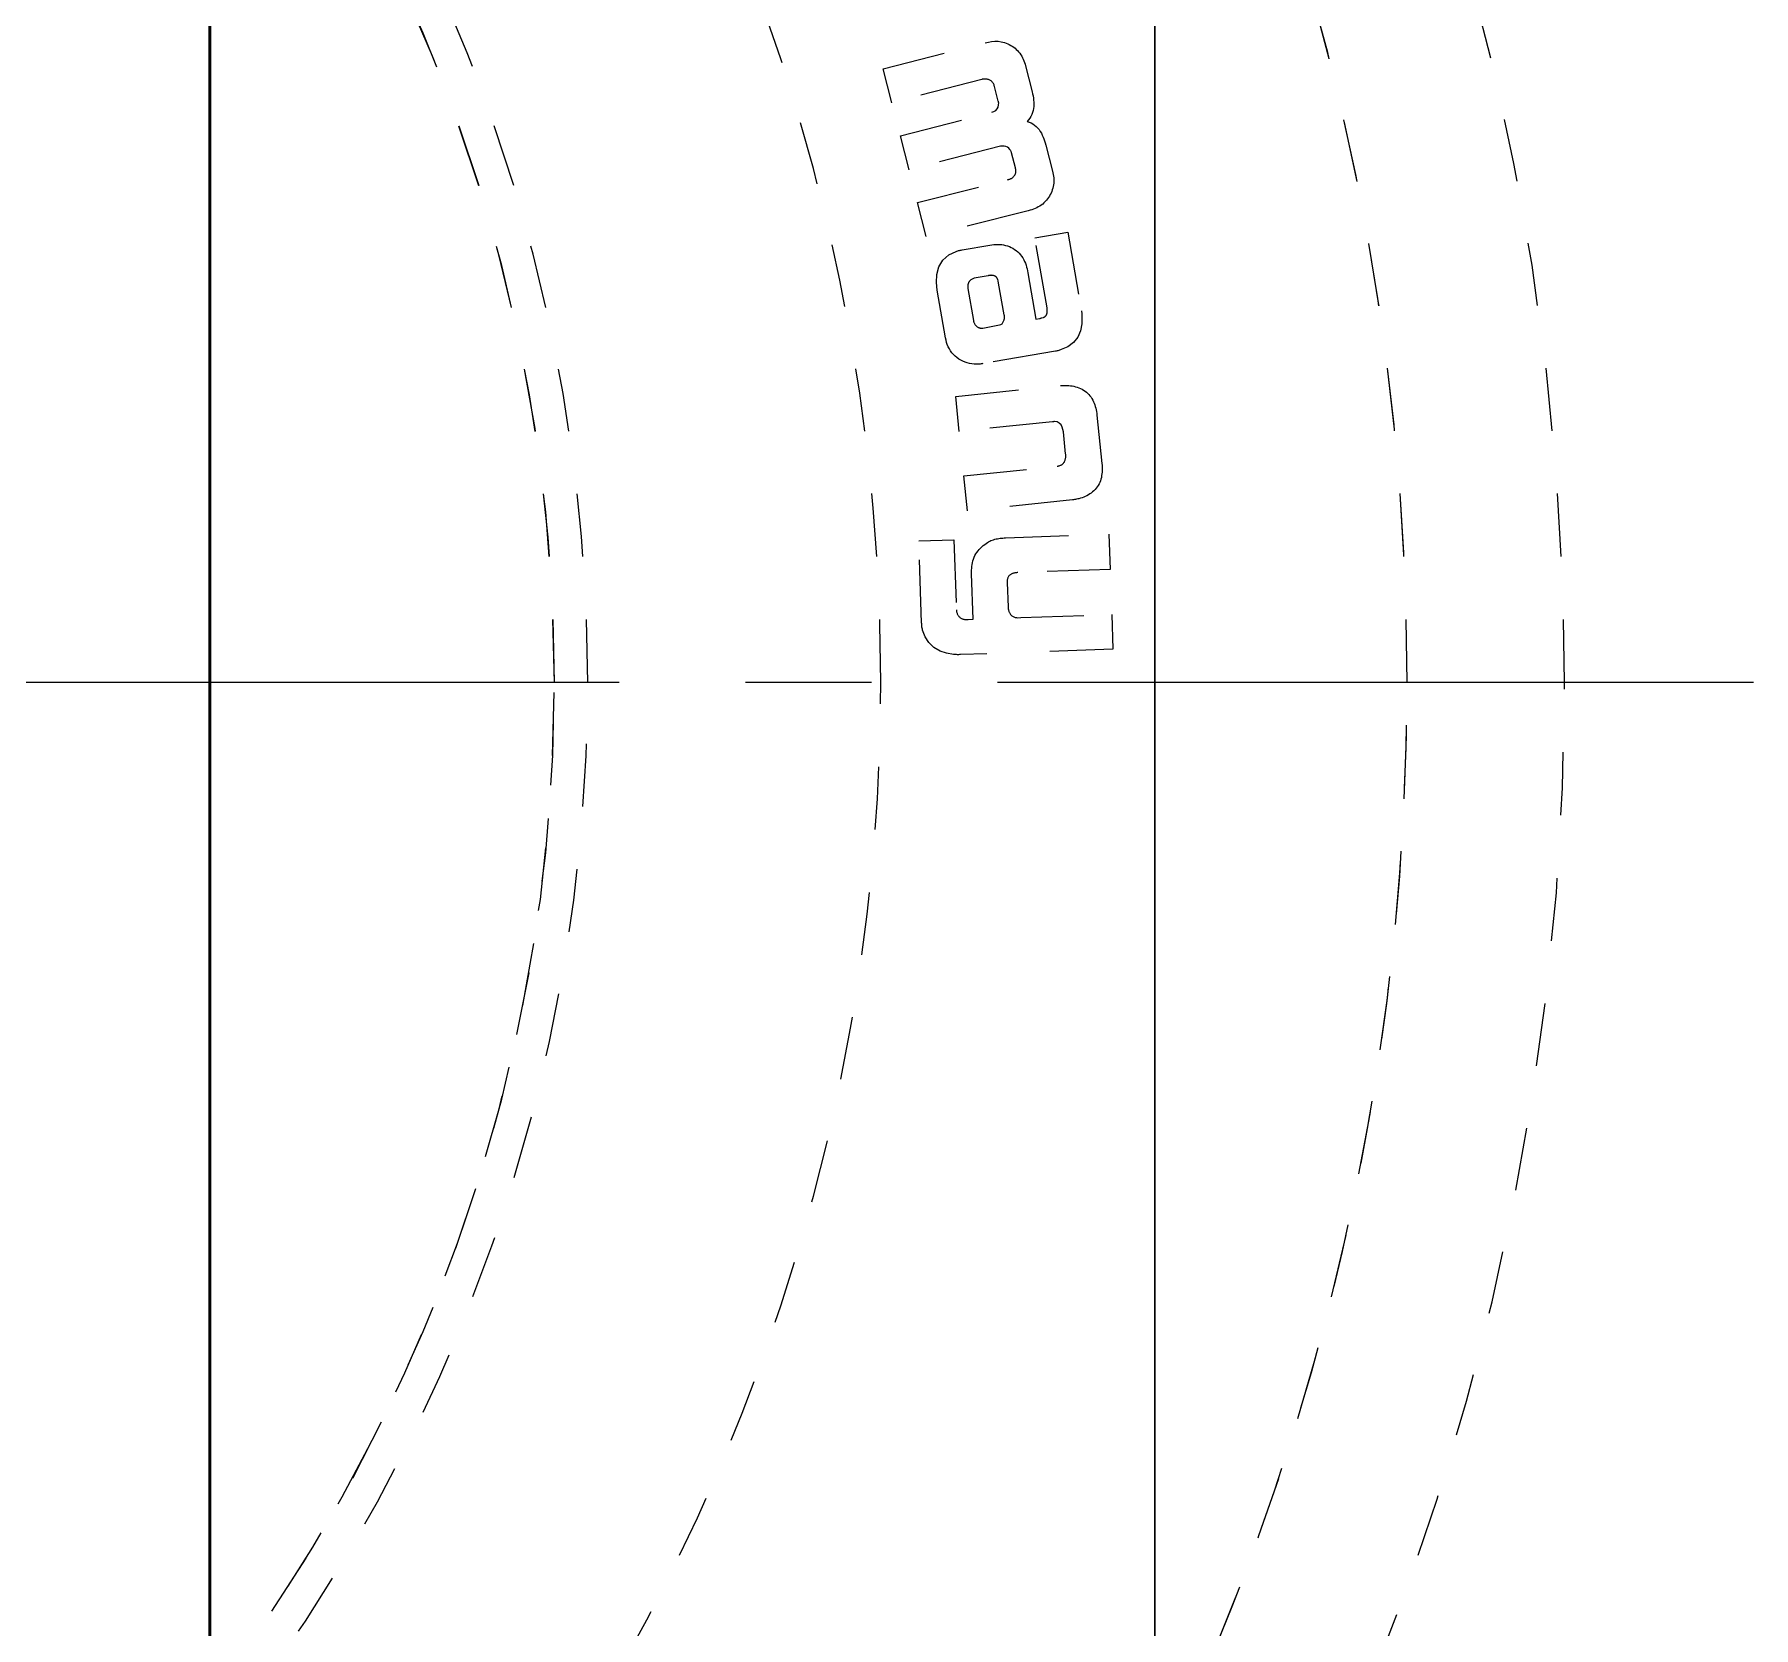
# Model space of a CAD drawing. Header units: millimetres. Extents: x -50460 to 50460, y -35640 to 35640.
# Drawn here: x -35027.52 to -35000.24, y 26569.44 to 26594.73 of the extents above; entities that cross this region are included whole.
import ezdxf

# ---------------------------------------------------------------- set-up
doc = ezdxf.new("R2010")
doc.units = ezdxf.units.MM
doc.linetypes.add('点画线', pattern=[18, 12, -2, 2, -2])
doc.linetypes.add('虚线', pattern=[2, 1, -1])
for name, color, linetype, lineweight in [('ACADSichtbare Kanten(DIN_Schmid)', 7, 'Continuous', 50), ('EB0', 7, 'Continuous', 15), ('中心线层', 1, '点画线', 18), ('尺寸线层', 4, 'Continuous', 18), ('粗实线层', 7, 'Continuous', 15), ('粗实线层_1', 7, 'Continuous', 15), ('细实线层', 3, 'Continuous', 18), ('虚线层', 100, '虚线', 18)]:
    doc.layers.add(name, color=color, linetype=linetype, lineweight=lineweight)

# ---------------------------------------------------------------- blocks, each defined once
blk = doc.blocks.new('*X953')
at = {"layer": '粗实线层'}
for p, q in [((0, 241), (0, 50)), ((15, 50), (15, 241))]:
    blk.add_line(p, q, dxfattribs=at)
blk = doc.blocks.new('*X956')
at = {"layer": 'ACADSichtbare Kanten(DIN_Schmid)', "linetype": 'Continuous', "lineweight": 50}
blk.add_line((-127.218, 170.589), (-127.218, -29.411), dxfattribs=at)
blk = doc.blocks.new('*X952')
at = {"layer": '粗实线层_1'}
for name, p in [('*X953', (179, 0)), ('*X956', (306.218, 62.411))]:
    blk.add_blockref(name, p, dxfattribs=at)
blk = doc.blocks.new('*X950')
at = {"layer": '粗实线层_1'}
blk.add_blockref('*X952', (-194, -241), dxfattribs=at)
blk = doc.blocks.new('*X970')
at = {"layer": '中心线层'}
blk.add_line((3, 42.5), (-88, 42.5), dxfattribs=at)
at = {"layer": '虚线层', "linetype": '虚线', "lineweight": 18}
for p, q in [((-9.194, 52.651), (-9.143, 52.662)), ((-9.143, 52.662), (-9.092, 52.671)), ((-9.092, 52.671), (-9.041, 52.675)), ((-9.041, 52.675), (-8.989, 52.675)), ((-8.989, 52.675), (-8.938, 52.668)), ((-8.938, 52.668), (-8.888, 52.655)), ((-8.888, 52.655), (-8.863, 52.646)), ((-8.888, 52.655), (-8.888, 52.655)), ((-10.812, 52.236), (-9.194, 52.651)), ((-9.194, 52.651), (-9.194, 52.651)), ((-8.863, 52.646), (-8.837, 52.635)), ((-8.837, 52.635), (-8.812, 52.624)), ((-8.812, 52.624), (-8.788, 52.61)), ((-8.788, 52.61), (-8.765, 52.596)), ((-8.765, 52.596), (-8.742, 52.58)), ((-8.742, 52.58), (-8.721, 52.564)), ((-8.721, 52.564), (-8.7, 52.546)), ((-8.7, 52.546), (-8.681, 52.526)), ((-8.681, 52.526), (-8.663, 52.506)), ((-8.663, 52.506), (-8.646, 52.484)), ((-8.646, 52.484), (-8.63, 52.462)), ((-8.63, 52.462), (-8.615, 52.438)), ((-8.615, 52.438), (-8.602, 52.414)), ((-8.602, 52.414), (-8.59, 52.39)), ((-8.59, 52.39), (-8.58, 52.364)), ((-10.673, 51.697), (-10.812, 52.236)), ((-10.812, 52.236), (-10.812, 52.236)), ((-8.58, 52.364), (-8.57, 52.339)), ((-8.57, 52.339), (-8.562, 52.312)), ((-8.562, 52.312), (-8.555, 52.286)), ((-8.555, 52.286), (-8.449, 51.872)), ((-8.555, 52.286), (-8.555, 52.286)), ((-9.247, 52.07), (-10.673, 51.697)), ((-9.241, 52.072), (-9.247, 52.07)), ((-9.247, 52.07), (-9.247, 52.07)), ((-9.235, 52.072), (-9.241, 52.072)), ((-9.229, 52.073), (-9.235, 52.072)), ((-9.223, 52.073), (-9.229, 52.073)), ((-9.217, 52.074), (-9.223, 52.073)), ((-9.211, 52.075), (-9.217, 52.074)), ((-9.199, 52.075), (-9.211, 52.075)), ((-9.211, 52.075), (-9.211, 52.075)), ((-9.188, 52.075), (-9.199, 52.075)), ((-9.176, 52.074), (-9.188, 52.075)), ((-9.165, 52.072), (-9.176, 52.074)), ((-9.153, 52.07), (-9.165, 52.072)), ((-9.142, 52.067), (-9.153, 52.07)), ((-9.131, 52.063), (-9.142, 52.067)), ((-9.12, 52.058), (-9.131, 52.063)), ((-9.11, 52.053), (-9.12, 52.058)), ((-9.1, 52.046), (-9.11, 52.053)), ((-9.092, 52.039), (-9.1, 52.046)), ((-9.083, 52.03), (-9.092, 52.039)), ((-9.076, 52.021), (-9.083, 52.03)), ((-9.069, 52.012), (-9.076, 52.021)), ((-9.063, 52.002), (-9.069, 52.012)), ((-9.058, 51.992), (-9.063, 52.002)), ((-9.053, 51.981), (-9.058, 51.992)), ((-9.05, 51.97), (-9.053, 51.981)), ((-9.047, 51.958), (-9.05, 51.97)), ((-8.986, 51.722), (-9.047, 51.958)), ((-9.047, 51.958), (-9.047, 51.958)), ((-8.449, 51.872), (-8.441, 51.84)), ((-8.449, 51.872), (-8.449, 51.872)), ((-8.441, 51.84), (-8.434, 51.807)), ((-10.673, 51.697), (-10.673, 51.697)), ((-9.056, 51.56), (-9.027, 51.577)), ((-9.027, 51.577), (-9.004, 51.601)), ((-9.004, 51.601), (-8.99, 51.631)), ((-8.99, 51.631), (-8.982, 51.664)), ((-8.985, 51.718), (-8.986, 51.722)), ((-8.986, 51.722), (-8.986, 51.722)), ((-8.984, 51.714), (-8.985, 51.718)), ((-8.983, 51.71), (-8.984, 51.714)), ((-8.982, 51.706), (-8.983, 51.71)), ((-8.981, 51.702), (-8.982, 51.706)), ((-8.982, 51.664), (-8.979, 51.698)), ((-8.979, 51.698), (-8.981, 51.702)), ((-8.979, 51.698), (-8.979, 51.698)), ((-8.433, 51.575), (-8.442, 51.543)), ((-8.434, 51.807), (-8.429, 51.774)), ((-8.427, 51.608), (-8.433, 51.575)), ((-8.429, 51.774), (-8.425, 51.741)), ((-8.423, 51.641), (-8.427, 51.608)), ((-8.425, 51.741), (-8.423, 51.708)), ((-8.423, 51.708), (-8.422, 51.674)), ((-8.422, 51.674), (-8.423, 51.641)), ((-10.539, 51.175), (-9.087, 51.548)), ((-9.087, 51.548), (-9.056, 51.56)), ((-9.087, 51.548), (-9.087, 51.548)), ((-8.506, 51.426), (-8.529, 51.401)), ((-8.529, 51.401), (-8.497, 51.391)), ((-8.529, 51.401), (-8.529, 51.401)), ((-8.486, 51.453), (-8.506, 51.426)), ((-8.497, 51.391), (-8.466, 51.379)), ((-8.468, 51.481), (-8.486, 51.453)), ((-8.454, 51.511), (-8.468, 51.481)), ((-8.466, 51.379), (-8.437, 51.362)), ((-8.442, 51.543), (-8.454, 51.511)), ((-8.437, 51.362), (-8.409, 51.343)), ((-8.409, 51.343), (-8.384, 51.321)), ((-8.384, 51.321), (-8.36, 51.297)), ((-8.36, 51.297), (-8.339, 51.272)), ((-10.401, 50.635), (-10.539, 51.175)), ((-10.539, 51.175), (-10.539, 51.175)), ((-8.339, 51.272), (-8.32, 51.244)), ((-8.32, 51.244), (-8.303, 51.215)), ((-8.303, 51.215), (-8.288, 51.185)), ((-8.288, 51.185), (-8.274, 51.155)), ((-8.274, 51.155), (-8.262, 51.124)), ((-8.262, 51.124), (-8.251, 51.092)), ((-8.251, 51.092), (-8.241, 51.061)), ((-8.241, 51.061), (-8.232, 51.028)), ((-8.232, 51.028), (-8.126, 50.614)), ((-8.232, 51.028), (-8.232, 51.028)), ((-8.949, 51.008), (-10.401, 50.635)), ((-8.921, 51.012), (-8.949, 51.008)), ((-8.949, 51.008), (-8.949, 51.008)), ((-8.893, 51.012), (-8.921, 51.012)), ((-8.866, 51.007), (-8.893, 51.012)), ((-8.842, 50.995), (-8.866, 51.007)), ((-8.82, 50.978), (-8.842, 50.995)), ((-8.801, 50.958), (-8.82, 50.978)), ((-8.797, 50.95), (-8.801, 50.958)), ((-8.801, 50.958), (-8.801, 50.958)), ((-8.793, 50.943), (-8.797, 50.95)), ((-8.789, 50.936), (-8.793, 50.943)), ((-8.785, 50.928), (-8.789, 50.936)), ((-8.782, 50.921), (-8.785, 50.928)), ((-8.779, 50.913), (-8.782, 50.921)), ((-8.776, 50.905), (-8.779, 50.913)), ((-8.715, 50.668), (-8.776, 50.905)), ((-8.776, 50.905), (-8.776, 50.905)), ((-10.401, 50.635), (-10.401, 50.635)), ((-10.267, 50.114), (-8.838, 50.477)), ((-8.838, 50.477), (-8.83, 50.479)), ((-8.838, 50.477), (-8.838, 50.477)), ((-8.83, 50.479), (-8.821, 50.482)), ((-8.821, 50.482), (-8.812, 50.484)), ((-8.812, 50.484), (-8.804, 50.487)), ((-8.804, 50.487), (-8.795, 50.491)), ((-8.795, 50.491), (-8.787, 50.495)), ((-8.787, 50.495), (-8.779, 50.499)), ((-8.779, 50.499), (-8.771, 50.503)), ((-8.771, 50.503), (-8.763, 50.508)), ((-8.763, 50.508), (-8.756, 50.514)), ((-8.756, 50.514), (-8.749, 50.519)), ((-8.749, 50.519), (-8.743, 50.526)), ((-8.743, 50.526), (-8.737, 50.533)), ((-8.737, 50.533), (-8.732, 50.54)), ((-8.732, 50.54), (-8.726, 50.548)), ((-8.726, 50.548), (-8.722, 50.555)), ((-8.726, 50.548), (-8.726, 50.548)), ((-8.722, 50.555), (-8.718, 50.562)), ((-8.718, 50.562), (-8.715, 50.57)), ((-8.713, 50.66), (-8.715, 50.668)), ((-8.715, 50.668), (-8.715, 50.668)), ((-8.715, 50.57), (-8.712, 50.578)), ((-8.712, 50.652), (-8.713, 50.66)), ((-8.71, 50.644), (-8.712, 50.652)), ((-8.712, 50.578), (-8.71, 50.586)), ((-8.709, 50.636), (-8.71, 50.644)), ((-8.71, 50.586), (-8.709, 50.594)), ((-8.708, 50.627), (-8.709, 50.636)), ((-8.709, 50.594), (-8.708, 50.602)), ((-8.708, 50.619), (-8.708, 50.627)), ((-8.708, 50.611), (-8.708, 50.619)), ((-8.708, 50.602), (-8.708, 50.611)), ((-8.126, 50.614), (-8.12, 50.587)), ((-8.126, 50.614), (-8.126, 50.614)), ((-8.12, 50.587), (-8.114, 50.56)), ((-8.114, 50.56), (-8.11, 50.533)), ((-8.11, 50.533), (-8.107, 50.506)), ((-8.107, 50.506), (-8.106, 50.479)), ((-8.106, 50.479), (-8.106, 50.451)), ((-8.174, 50.217), (-8.189, 50.194)), ((-8.161, 50.241), (-8.174, 50.217)), ((-8.149, 50.266), (-8.161, 50.241)), ((-8.138, 50.291), (-8.149, 50.266)), ((-8.129, 50.317), (-8.138, 50.291)), ((-8.121, 50.343), (-8.129, 50.317)), ((-8.115, 50.37), (-8.121, 50.343)), ((-8.11, 50.397), (-8.115, 50.37)), ((-8.107, 50.424), (-8.11, 50.397)), ((-8.106, 50.451), (-8.107, 50.424)), ((-10.129, 49.574), (-10.267, 50.114)), ((-10.267, 50.114), (-10.267, 50.114)), ((-8.51, 49.985), (-10.129, 49.574)), ((-8.483, 49.993), (-8.51, 49.985)), ((-8.51, 49.985), (-8.51, 49.985)), ((-8.456, 50.001), (-8.483, 49.993)), ((-8.429, 50.01), (-8.456, 50.001)), ((-8.403, 50.021), (-8.429, 50.01)), ((-8.377, 50.032), (-8.403, 50.021)), ((-8.352, 50.045), (-8.377, 50.032)), ((-8.328, 50.059), (-8.352, 50.045)), ((-8.304, 50.075), (-8.328, 50.059)), ((-8.282, 50.092), (-8.304, 50.075)), ((-8.261, 50.111), (-8.282, 50.092)), ((-8.24, 50.13), (-8.261, 50.111)), ((-8.222, 50.151), (-8.24, 50.13)), ((-8.24, 50.13), (-8.24, 50.13)), ((-8.205, 50.172), (-8.222, 50.151)), ((-8.189, 50.194), (-8.205, 50.172)), ((-10.129, 49.574), (-10.129, 49.574)), ((-9.562, 49.364), (-9.12, 49.44)), ((-9.12, 49.44), (-9.089, 49.445)), ((-9.12, 49.44), (-9.12, 49.44)), ((-9.089, 49.445), (-9.058, 49.449)), ((-9.058, 49.449), (-9.026, 49.451)), ((-9.026, 49.451), (-8.995, 49.451)), ((-8.995, 49.451), (-8.963, 49.45)), ((-8.963, 49.45), (-8.932, 49.448)), ((-8.932, 49.448), (-8.901, 49.443)), ((-8.901, 49.443), (-8.87, 49.436)), ((-8.87, 49.436), (-8.84, 49.428)), ((-8.84, 49.428), (-8.81, 49.417)), ((-8.81, 49.417), (-8.781, 49.404)), ((-8.781, 49.404), (-8.754, 49.389)), ((-8.754, 49.389), (-8.727, 49.372)), ((-8.405, 49.556), (-7.883, 49.646)), ((-8.213, 48.447), (-8.405, 49.556)), ((-8.405, 49.556), (-8.405, 49.556)), ((-7.883, 49.646), (-7.667, 48.397)), ((-7.883, 49.646), (-7.883, 49.646)), ((-9.931, 49.094), (-9.865, 49.201)), ((-9.865, 49.201), (-9.77, 49.284)), ((-9.77, 49.284), (-9.657, 49.34)), ((-9.657, 49.34), (-9.644, 49.344)), ((-9.657, 49.34), (-9.657, 49.34)), ((-9.644, 49.344), (-9.63, 49.348)), ((-9.63, 49.348), (-9.617, 49.352)), ((-9.617, 49.352), (-9.603, 49.356)), ((-9.603, 49.356), (-9.589, 49.359)), ((-9.589, 49.359), (-9.576, 49.362)), ((-9.576, 49.362), (-9.562, 49.364)), ((-9.562, 49.364), (-9.562, 49.364)), ((-8.727, 49.372), (-8.702, 49.354)), ((-8.702, 49.354), (-8.678, 49.333)), ((-8.678, 49.333), (-8.656, 49.311)), ((-8.656, 49.311), (-8.635, 49.287)), ((-8.635, 49.287), (-8.616, 49.262)), ((-8.616, 49.262), (-8.599, 49.236)), ((-8.599, 49.236), (-8.583, 49.208)), ((-8.583, 49.208), (-8.569, 49.18)), ((-8.569, 49.18), (-8.557, 49.151)), ((-8.557, 49.151), (-8.546, 49.122)), ((-8.546, 49.122), (-8.536, 49.092)), ((-9.968, 48.847), (-9.963, 48.973)), ((-9.954, 48.723), (-9.968, 48.847)), ((-9.963, 48.973), (-9.931, 49.094)), ((-9.46, 48.838), (-9.462, 48.832)), ((-9.457, 48.845), (-9.46, 48.838)), ((-9.454, 48.85), (-9.457, 48.845)), ((-9.45, 48.856), (-9.454, 48.85)), ((-9.446, 48.861), (-9.45, 48.856)), ((-9.442, 48.866), (-9.446, 48.861)), ((-9.438, 48.871), (-9.442, 48.866)), ((-9.43, 48.88), (-9.438, 48.871)), ((-9.438, 48.871), (-9.438, 48.871)), ((-9.421, 48.888), (-9.43, 48.88)), ((-9.412, 48.895), (-9.421, 48.888)), ((-9.402, 48.901), (-9.412, 48.895)), ((-9.392, 48.907), (-9.402, 48.901)), ((-9.381, 48.91), (-9.392, 48.907)), ((-9.37, 48.913), (-9.381, 48.91)), ((-9.148, 48.954), (-9.37, 48.913)), ((-9.37, 48.913), (-9.37, 48.913)), ((-9.143, 48.955), (-9.148, 48.954)), ((-9.148, 48.954), (-9.148, 48.954)), ((-9.138, 48.956), (-9.143, 48.955)), ((-9.134, 48.957), (-9.138, 48.956)), ((-9.129, 48.958), (-9.134, 48.957)), ((-9.124, 48.959), (-9.129, 48.958)), ((-9.119, 48.96), (-9.124, 48.959)), ((-9.114, 48.96), (-9.119, 48.96)), ((-9.114, 48.96), (-9.114, 48.96)), ((-9.109, 48.96), (-9.114, 48.96)), ((-9.103, 48.961), (-9.109, 48.96)), ((-9.098, 48.961), (-9.103, 48.961)), ((-9.092, 48.96), (-9.098, 48.961)), ((-9.087, 48.96), (-9.092, 48.96)), ((-9.081, 48.96), (-9.087, 48.96)), ((-9.076, 48.959), (-9.081, 48.96)), ((-9.07, 48.958), (-9.076, 48.959)), ((-9.065, 48.957), (-9.07, 48.958)), ((-9.06, 48.955), (-9.065, 48.957)), ((-9.054, 48.954), (-9.06, 48.955)), ((-9.049, 48.952), (-9.054, 48.954)), ((-9.044, 48.95), (-9.049, 48.952)), ((-9.039, 48.948), (-9.044, 48.95)), ((-9.034, 48.945), (-9.039, 48.948)), ((-9.029, 48.942), (-9.034, 48.945)), ((-9.025, 48.939), (-9.029, 48.942)), ((-9.021, 48.935), (-9.025, 48.939)), ((-9.017, 48.931), (-9.021, 48.935)), ((-9.013, 48.927), (-9.017, 48.931)), ((-9.01, 48.923), (-9.013, 48.927)), ((-9.007, 48.918), (-9.01, 48.923)), ((-9.004, 48.913), (-9.007, 48.918)), ((-9.002, 48.908), (-9.004, 48.913)), ((-8.999, 48.903), (-9.002, 48.908)), ((-8.998, 48.898), (-8.999, 48.903)), ((-8.996, 48.893), (-8.998, 48.898)), ((-8.996, 48.893), (-8.996, 48.893)), ((-8.988, 48.871), (-8.996, 48.893)), ((-8.988, 48.871), (-8.988, 48.871)), ((-8.982, 48.838), (-8.988, 48.871)), ((-8.982, 48.838), (-8.982, 48.838)), ((-8.892, 48.334), (-8.982, 48.838)), ((-8.536, 49.092), (-8.528, 49.061)), ((-8.528, 49.061), (-8.521, 49.031)), ((-8.521, 49.031), (-8.515, 49)), ((-8.515, 49), (-8.388, 48.265)), ((-8.515, 49), (-8.515, 49)), ((-9.824, 47.967), (-9.954, 48.723)), ((-9.954, 48.723), (-9.954, 48.723)), ((-9.471, 48.776), (-9.472, 48.771)), ((-9.472, 48.771), (-9.472, 48.767)), ((-9.472, 48.767), (-9.472, 48.763)), ((-9.472, 48.763), (-9.472, 48.758)), ((-9.472, 48.758), (-9.471, 48.754)), ((-9.47, 48.793), (-9.471, 48.787)), ((-9.471, 48.787), (-9.471, 48.78)), ((-9.471, 48.78), (-9.471, 48.78)), ((-9.471, 48.78), (-9.471, 48.776)), ((-9.471, 48.754), (-9.471, 48.75)), ((-9.471, 48.75), (-9.471, 48.75)), ((-9.471, 48.75), (-9.38, 48.244)), ((-9.469, 48.8), (-9.47, 48.793)), ((-9.468, 48.806), (-9.469, 48.8)), ((-9.467, 48.813), (-9.468, 48.806)), ((-9.466, 48.819), (-9.467, 48.813)), ((-9.464, 48.826), (-9.466, 48.819)), ((-9.462, 48.832), (-9.464, 48.826)), ((-8.892, 48.334), (-8.892, 48.334)), ((-8.891, 48.329), (-8.892, 48.334)), ((-8.89, 48.324), (-8.891, 48.329)), ((-8.89, 48.319), (-8.89, 48.324)), ((-8.889, 48.313), (-8.89, 48.319)), ((-8.889, 48.308), (-8.889, 48.313)), ((-8.888, 48.303), (-8.889, 48.308)), ((-8.888, 48.298), (-8.888, 48.303)), ((-8.888, 48.292), (-8.888, 48.298)), ((-8.888, 48.287), (-8.888, 48.292)), ((-8.301, 48.285), (-8.272, 48.29)), ((-8.272, 48.29), (-8.267, 48.292)), ((-8.272, 48.29), (-8.272, 48.29)), ((-8.267, 48.292), (-8.262, 48.294)), ((-8.262, 48.294), (-8.257, 48.297)), ((-8.257, 48.297), (-8.252, 48.3)), ((-8.252, 48.3), (-8.247, 48.303)), ((-8.247, 48.303), (-8.243, 48.307)), ((-8.243, 48.307), (-8.239, 48.311)), ((-8.239, 48.311), (-8.235, 48.315)), ((-8.235, 48.315), (-8.231, 48.32)), ((-8.231, 48.32), (-8.228, 48.325)), ((-8.228, 48.325), (-8.225, 48.33)), ((-8.225, 48.33), (-8.222, 48.335)), ((-8.222, 48.335), (-8.22, 48.34)), ((-8.22, 48.34), (-8.218, 48.346)), ((-8.218, 48.346), (-8.216, 48.351)), ((-8.216, 48.351), (-8.215, 48.357)), ((-8.215, 48.357), (-8.213, 48.362)), ((-8.212, 48.443), (-8.213, 48.447)), ((-8.213, 48.447), (-8.213, 48.447)), ((-8.213, 48.362), (-8.212, 48.368)), ((-8.211, 48.438), (-8.212, 48.443)), ((-8.212, 48.368), (-8.211, 48.374)), ((-8.211, 48.433), (-8.211, 48.438)), ((-8.21, 48.429), (-8.211, 48.433)), ((-8.211, 48.374), (-8.21, 48.379)), ((-8.209, 48.424), (-8.21, 48.429)), ((-8.21, 48.385), (-8.209, 48.391)), ((-8.21, 48.379), (-8.21, 48.385)), ((-8.209, 48.42), (-8.209, 48.424)), ((-8.209, 48.414), (-8.209, 48.42)), ((-8.209, 48.42), (-8.209, 48.42)), ((-8.209, 48.408), (-8.209, 48.414)), ((-8.209, 48.402), (-8.209, 48.408)), ((-8.209, 48.397), (-8.209, 48.402)), ((-8.209, 48.391), (-8.209, 48.397)), ((-7.667, 48.397), (-7.665, 48.383)), ((-7.667, 48.397), (-7.667, 48.397)), ((-7.665, 48.383), (-7.663, 48.37)), ((-7.663, 48.37), (-7.662, 48.356)), ((-7.662, 48.356), (-7.661, 48.342)), ((-7.661, 48.342), (-7.66, 48.328)), ((-7.659, 48.3), (-7.661, 48.19)), ((-7.66, 48.328), (-7.66, 48.314)), ((-7.66, 48.314), (-7.659, 48.3)), ((-7.659, 48.3), (-7.659, 48.3)), ((-9.38, 48.244), (-9.378, 48.236)), ((-9.38, 48.244), (-9.38, 48.244)), ((-9.378, 48.236), (-9.377, 48.228)), ((-9.377, 48.228), (-9.375, 48.22)), ((-9.375, 48.22), (-9.372, 48.212)), ((-9.372, 48.212), (-9.37, 48.205)), ((-9.37, 48.205), (-9.366, 48.197)), ((-9.366, 48.197), (-9.363, 48.19)), ((-9.363, 48.19), (-9.359, 48.183)), ((-9.359, 48.183), (-9.355, 48.176)), ((-9.355, 48.176), (-9.35, 48.169)), ((-9.35, 48.169), (-9.345, 48.163)), ((-9.345, 48.163), (-9.339, 48.157)), ((-9.339, 48.157), (-9.333, 48.151)), ((-9.333, 48.151), (-9.327, 48.146)), ((-9.327, 48.146), (-9.321, 48.141)), ((-9.321, 48.141), (-9.321, 48.141)), ((-9.321, 48.141), (-9.313, 48.137)), ((-9.313, 48.137), (-9.305, 48.134)), ((-9.305, 48.134), (-9.297, 48.131)), ((-9.297, 48.131), (-9.289, 48.128)), ((-9.289, 48.128), (-9.281, 48.126)), ((-9.281, 48.126), (-9.273, 48.124)), ((-9.273, 48.124), (-9.264, 48.123)), ((-9.264, 48.123), (-9.256, 48.123)), ((-9.256, 48.123), (-9.247, 48.123)), ((-9.247, 48.123), (-9.239, 48.123)), ((-9.239, 48.123), (-9.23, 48.124)), ((-9.23, 48.124), (-8.991, 48.17)), ((-9.23, 48.124), (-9.23, 48.124)), ((-8.991, 48.17), (-8.968, 48.175)), ((-8.991, 48.17), (-8.991, 48.17)), ((-8.968, 48.175), (-8.945, 48.182)), ((-8.945, 48.182), (-8.925, 48.193)), ((-8.925, 48.193), (-8.912, 48.213)), ((-8.912, 48.213), (-8.903, 48.234)), ((-8.903, 48.234), (-8.895, 48.256)), ((-8.895, 48.256), (-8.893, 48.261)), ((-8.895, 48.256), (-8.895, 48.256)), ((-8.893, 48.261), (-8.891, 48.266)), ((-8.891, 48.266), (-8.89, 48.271)), ((-8.89, 48.271), (-8.889, 48.276)), ((-8.889, 48.282), (-8.888, 48.287)), ((-8.889, 48.276), (-8.889, 48.282)), ((-8.388, 48.265), (-8.332, 48.275)), ((-8.388, 48.265), (-8.388, 48.265)), ((-8.332, 48.275), (-8.328, 48.276)), ((-8.332, 48.275), (-8.332, 48.275)), ((-8.328, 48.276), (-8.323, 48.277)), ((-8.323, 48.277), (-8.319, 48.278)), ((-8.319, 48.278), (-8.314, 48.279)), ((-8.314, 48.279), (-8.31, 48.281)), ((-8.31, 48.281), (-8.306, 48.283)), ((-8.306, 48.283), (-8.301, 48.285)), ((-8.301, 48.285), (-8.301, 48.285)), ((-7.681, 48.081), (-7.726, 47.979)), ((-7.661, 48.19), (-7.681, 48.081)), ((-9.816, 47.931), (-9.824, 47.967)), ((-9.824, 47.967), (-9.824, 47.967)), ((-9.807, 47.895), (-9.816, 47.931)), ((-9.795, 47.86), (-9.807, 47.895)), ((-9.78, 47.826), (-9.795, 47.86)), ((-9.763, 47.793), (-9.78, 47.826)), ((-9.743, 47.761), (-9.763, 47.793)), ((-9.721, 47.732), (-9.743, 47.761)), ((-8.08, 47.756), (-9.229, 47.559)), ((-8.067, 47.759), (-8.08, 47.756)), ((-8.08, 47.756), (-8.08, 47.756)), ((-8.053, 47.762), (-8.067, 47.759)), ((-8.04, 47.764), (-8.053, 47.762)), ((-8.026, 47.767), (-8.04, 47.764)), ((-8.013, 47.771), (-8.026, 47.767)), ((-8, 47.776), (-8.013, 47.771)), ((-7.987, 47.781), (-8, 47.776)), ((-7.885, 47.827), (-7.987, 47.781)), ((-7.987, 47.781), (-7.987, 47.781)), ((-7.795, 47.893), (-7.885, 47.827)), ((-7.726, 47.979), (-7.795, 47.893)), ((-9.697, 47.704), (-9.721, 47.732)), ((-9.67, 47.678), (-9.697, 47.704)), ((-9.642, 47.654), (-9.67, 47.678)), ((-9.612, 47.632), (-9.642, 47.654)), ((-9.58, 47.613), (-9.612, 47.632)), ((-9.547, 47.596), (-9.58, 47.613)), ((-9.513, 47.582), (-9.547, 47.596)), ((-9.478, 47.57), (-9.513, 47.582)), ((-9.442, 47.561), (-9.478, 47.57)), ((-9.405, 47.555), (-9.442, 47.561)), ((-9.368, 47.55), (-9.405, 47.555)), ((-9.331, 47.548), (-9.368, 47.55)), ((-9.317, 47.548), (-9.331, 47.548)), ((-9.331, 47.548), (-9.331, 47.548)), ((-9.302, 47.548), (-9.317, 47.548)), ((-9.287, 47.55), (-9.302, 47.548)), ((-9.273, 47.552), (-9.287, 47.55)), ((-9.258, 47.554), (-9.273, 47.552)), ((-9.244, 47.556), (-9.258, 47.554)), ((-9.229, 47.559), (-9.244, 47.556)), ((-9.229, 47.559), (-9.229, 47.559)), ((-9.662, 47.038), (-7.998, 47.21)), ((-7.998, 47.21), (-7.983, 47.211)), ((-7.998, 47.21), (-7.998, 47.21)), ((-7.983, 47.211), (-7.969, 47.212)), ((-7.969, 47.212), (-7.954, 47.213)), ((-7.954, 47.213), (-7.939, 47.213)), ((-7.939, 47.213), (-7.924, 47.213)), ((-7.924, 47.213), (-7.91, 47.213)), ((-7.91, 47.213), (-7.895, 47.213)), ((-7.895, 47.213), (-7.868, 47.211)), ((-7.895, 47.213), (-7.895, 47.213)), ((-7.868, 47.211), (-7.84, 47.208)), ((-7.84, 47.208), (-7.813, 47.204)), ((-7.813, 47.204), (-7.786, 47.199)), ((-7.786, 47.199), (-7.759, 47.193)), ((-9.605, 46.483), (-9.662, 47.038)), ((-9.662, 47.038), (-9.662, 47.038)), ((-7.759, 47.193), (-7.733, 47.185)), ((-7.733, 47.185), (-7.707, 47.176)), ((-7.707, 47.176), (-7.682, 47.166)), ((-7.682, 47.166), (-7.657, 47.153)), ((-7.657, 47.153), (-7.633, 47.14)), ((-7.633, 47.14), (-7.61, 47.124)), ((-7.61, 47.124), (-7.589, 47.108)), ((-7.589, 47.108), (-7.568, 47.09)), ((-7.568, 47.09), (-7.549, 47.07)), ((-7.549, 47.07), (-7.531, 47.049)), ((-7.531, 47.049), (-7.515, 47.027)), ((-7.515, 47.027), (-7.5, 47.003)), ((-7.5, 47.003), (-7.487, 46.979)), ((-7.487, 46.979), (-7.475, 46.955)), ((-7.475, 46.955), (-7.464, 46.93)), ((-7.464, 46.93), (-7.455, 46.904)), ((-7.455, 46.904), (-7.447, 46.877)), ((-7.447, 46.877), (-7.439, 46.851)), ((-7.439, 46.851), (-7.433, 46.824)), ((-7.433, 46.824), (-7.429, 46.797)), ((-7.429, 46.797), (-7.425, 46.77)), ((-7.425, 46.77), (-7.421, 46.743)), ((-7.421, 46.743), (-7.342, 45.972)), ((-7.421, 46.743), (-7.421, 46.743)), ((-8.125, 46.636), (-9.605, 46.483)), ((-9.605, 46.483), (-9.605, 46.483)), ((-8.12, 46.636), (-8.125, 46.636)), ((-8.125, 46.636), (-8.125, 46.636)), ((-8.115, 46.637), (-8.12, 46.636)), ((-8.109, 46.637), (-8.115, 46.637)), ((-8.104, 46.638), (-8.109, 46.637)), ((-8.099, 46.639), (-8.104, 46.638)), ((-8.093, 46.639), (-8.099, 46.639)), ((-8.054, 46.633), (-8.093, 46.639)), ((-8.093, 46.639), (-8.093, 46.639)), ((-8.018, 46.616), (-8.054, 46.633)), ((-7.99, 46.587), (-8.018, 46.616)), ((-7.971, 46.552), (-7.99, 46.587)), ((-7.96, 46.514), (-7.971, 46.552)), ((-7.954, 46.474), (-7.96, 46.514)), ((-7.918, 46.129), (-7.954, 46.474)), ((-7.954, 46.474), (-7.954, 46.474)), ((-7.917, 46.119), (-7.918, 46.129)), ((-7.918, 46.129), (-7.918, 46.129)), ((-7.916, 46.108), (-7.917, 46.119)), ((-7.916, 46.098), (-7.916, 46.108)), ((-9.532, 45.779), (-8.053, 45.931)), ((-8.053, 45.931), (-8.047, 45.932)), ((-8.053, 45.931), (-8.053, 45.931)), ((-8.047, 45.932), (-8.042, 45.933)), ((-8.042, 45.933), (-8.036, 45.934)), ((-8.036, 45.934), (-8.031, 45.935)), ((-8.031, 45.935), (-8.026, 45.937)), ((-8.026, 45.937), (-8.021, 45.939)), ((-8.021, 45.939), (-8.011, 45.942)), ((-8.021, 45.939), (-8.021, 45.939)), ((-8.011, 45.942), (-8.001, 45.945)), ((-8.001, 45.945), (-7.991, 45.949)), ((-7.991, 45.949), (-7.982, 45.954)), ((-7.982, 45.954), (-7.973, 45.96)), ((-7.973, 45.96), (-7.965, 45.966)), ((-7.965, 45.966), (-7.957, 45.973)), ((-7.957, 45.973), (-7.95, 45.98)), ((-7.95, 45.98), (-7.944, 45.989)), ((-7.944, 45.989), (-7.938, 45.997)), ((-7.938, 45.997), (-7.933, 46.006)), ((-7.933, 46.006), (-7.929, 46.016)), ((-7.929, 46.016), (-7.925, 46.026)), ((-7.925, 46.026), (-7.923, 46.036)), ((-7.923, 46.036), (-7.92, 46.046)), ((-7.92, 46.046), (-7.919, 46.056)), ((-7.919, 46.056), (-7.917, 46.067)), ((-7.917, 46.067), (-7.916, 46.077)), ((-7.916, 46.087), (-7.916, 46.098)), ((-7.916, 46.077), (-7.916, 46.087)), ((-7.342, 45.972), (-7.34, 45.945)), ((-7.342, 45.972), (-7.342, 45.972)), ((-7.339, 45.835), (-7.342, 45.808)), ((-7.34, 45.945), (-7.338, 45.918)), ((-7.338, 45.863), (-7.339, 45.835)), ((-7.338, 45.918), (-7.337, 45.89)), ((-7.337, 45.89), (-7.338, 45.863)), ((-9.475, 45.224), (-9.532, 45.779)), ((-9.532, 45.779), (-9.532, 45.779)), ((-7.431, 45.581), (-7.449, 45.56)), ((-7.415, 45.603), (-7.431, 45.581)), ((-7.4, 45.626), (-7.415, 45.603)), ((-7.387, 45.65), (-7.4, 45.626)), ((-7.375, 45.675), (-7.387, 45.65)), ((-7.366, 45.701), (-7.375, 45.675)), ((-7.358, 45.727), (-7.366, 45.701)), ((-7.351, 45.754), (-7.358, 45.727)), ((-7.346, 45.781), (-7.351, 45.754)), ((-7.342, 45.808), (-7.346, 45.781)), ((-7.81, 45.395), (-9.475, 45.224)), ((-7.793, 45.398), (-7.81, 45.395)), ((-7.81, 45.395), (-7.81, 45.395)), ((-7.777, 45.401), (-7.793, 45.398)), ((-7.76, 45.404), (-7.777, 45.401)), ((-7.743, 45.407), (-7.76, 45.404)), ((-7.726, 45.411), (-7.743, 45.407)), ((-7.709, 45.415), (-7.726, 45.411)), ((-7.683, 45.422), (-7.709, 45.415)), ((-7.709, 45.415), (-7.709, 45.415)), ((-7.657, 45.431), (-7.683, 45.422)), ((-7.631, 45.44), (-7.657, 45.431)), ((-7.606, 45.451), (-7.631, 45.44)), ((-7.581, 45.463), (-7.606, 45.451)), ((-7.557, 45.475), (-7.581, 45.463)), ((-7.533, 45.49), (-7.557, 45.475)), ((-7.51, 45.505), (-7.533, 45.49)), ((-7.489, 45.522), (-7.51, 45.505)), ((-7.468, 45.54), (-7.489, 45.522)), ((-7.449, 45.56), (-7.468, 45.54)), ((-9.475, 45.224), (-9.475, 45.224)), ((-10.249, 44.746), (-9.691, 44.765)), ((-10.203, 43.444), (-10.249, 44.746)), ((-10.249, 44.746), (-10.249, 44.746)), ((-9.691, 44.765), (-9.652, 43.651)), ((-9.691, 44.765), (-9.691, 44.765)), ((-9.122, 44.741), (-9.102, 44.75)), ((-9.102, 44.75), (-9.082, 44.757)), ((-9.082, 44.757), (-9.062, 44.764)), ((-9.062, 44.764), (-9.041, 44.771)), ((-9.041, 44.771), (-9.02, 44.776)), ((-9.02, 44.776), (-8.999, 44.78)), ((-8.999, 44.78), (-8.978, 44.784)), ((-8.978, 44.784), (-8.957, 44.787)), ((-8.957, 44.787), (-8.935, 44.79)), ((-8.935, 44.79), (-8.914, 44.791)), ((-8.914, 44.791), (-8.892, 44.793)), ((-8.892, 44.793), (-8.871, 44.794)), ((-8.871, 44.794), (-7.231, 44.851)), ((-8.871, 44.794), (-8.871, 44.794)), ((-7.231, 44.851), (-7.211, 44.294)), ((-7.231, 44.851), (-7.231, 44.851)), ((-9.381, 44.457), (-9.371, 44.485)), ((-9.371, 44.485), (-9.358, 44.512)), ((-9.358, 44.512), (-9.343, 44.538)), ((-9.343, 44.538), (-9.326, 44.563)), ((-9.326, 44.563), (-9.308, 44.586)), ((-9.308, 44.586), (-9.288, 44.608)), ((-9.288, 44.608), (-9.268, 44.63)), ((-9.268, 44.63), (-9.246, 44.651)), ((-9.246, 44.651), (-9.224, 44.67)), ((-9.224, 44.67), (-9.2, 44.689)), ((-9.2, 44.689), (-9.177, 44.707)), ((-9.177, 44.707), (-9.159, 44.719)), ((-9.177, 44.707), (-9.177, 44.707)), ((-9.159, 44.719), (-9.141, 44.731)), ((-9.141, 44.731), (-9.122, 44.741)), ((-9.409, 44.281), (-9.408, 44.311)), ((-9.409, 44.251), (-9.409, 44.281)), ((-9.409, 44.221), (-9.409, 44.251)), ((-9.383, 43.502), (-9.409, 44.221)), ((-9.409, 44.221), (-9.409, 44.221)), ((-9.408, 44.311), (-9.405, 44.341)), ((-9.405, 44.341), (-9.402, 44.37)), ((-9.402, 44.37), (-9.397, 44.4)), ((-9.397, 44.4), (-9.39, 44.429)), ((-9.39, 44.429), (-9.381, 44.457)), ((-8.804, 44.203), (-8.811, 44.196)), ((-8.796, 44.209), (-8.804, 44.203)), ((-8.788, 44.214), (-8.796, 44.209)), ((-8.78, 44.219), (-8.788, 44.214)), ((-8.771, 44.223), (-8.78, 44.219)), ((-8.762, 44.227), (-8.771, 44.223)), ((-8.753, 44.23), (-8.762, 44.227)), ((-8.743, 44.233), (-8.753, 44.23)), ((-8.734, 44.236), (-8.743, 44.233)), ((-8.724, 44.238), (-8.734, 44.236)), ((-8.715, 44.239), (-8.724, 44.238)), ((-8.705, 44.24), (-8.715, 44.239)), ((-8.695, 44.241), (-8.705, 44.24)), ((-8.686, 44.242), (-8.695, 44.241)), ((-8.676, 44.243), (-8.686, 44.242)), ((-7.211, 44.294), (-8.676, 44.243)), ((-8.676, 44.243), (-8.676, 44.243)), ((-7.211, 44.294), (-7.211, 44.294)), ((-8.845, 44.107), (-8.846, 44.097)), ((-8.846, 44.097), (-8.846, 44.087)), ((-8.846, 44.087), (-8.832, 43.693)), ((-8.846, 44.087), (-8.846, 44.087)), ((-8.844, 44.126), (-8.845, 44.117)), ((-8.845, 44.117), (-8.845, 44.107)), ((-8.842, 44.136), (-8.844, 44.126)), ((-8.84, 44.145), (-8.842, 44.136)), ((-8.837, 44.155), (-8.84, 44.145)), ((-8.833, 44.164), (-8.837, 44.155)), ((-8.828, 44.172), (-8.833, 44.164)), ((-8.823, 44.181), (-8.828, 44.172)), ((-8.818, 44.189), (-8.823, 44.181)), ((-8.811, 44.196), (-8.818, 44.189)), ((-8.832, 43.693), (-8.832, 43.688)), ((-8.832, 43.693), (-8.832, 43.693)), ((-8.832, 43.688), (-8.831, 43.683)), ((-8.831, 43.683), (-8.831, 43.678)), ((-8.831, 43.678), (-8.83, 43.673)), ((-8.83, 43.673), (-8.829, 43.668)), ((-8.829, 43.668), (-8.828, 43.663)), ((-8.828, 43.663), (-8.826, 43.659)), ((-8.826, 43.659), (-8.824, 43.648)), ((-8.826, 43.659), (-8.826, 43.659)), ((-10.202, 43.428), (-10.203, 43.444)), ((-10.203, 43.444), (-10.203, 43.444)), ((-10.201, 43.411), (-10.202, 43.428)), ((-10.2, 43.395), (-10.201, 43.411)), ((-10.197, 43.379), (-10.2, 43.395)), ((-10.195, 43.363), (-10.197, 43.379)), ((-9.652, 43.651), (-9.652, 43.645)), ((-9.652, 43.651), (-9.652, 43.651)), ((-9.652, 43.645), (-9.652, 43.64)), ((-9.652, 43.64), (-9.651, 43.634)), ((-9.651, 43.634), (-9.65, 43.629)), ((-9.65, 43.629), (-9.649, 43.624)), ((-9.649, 43.624), (-9.647, 43.618)), ((-9.647, 43.618), (-9.644, 43.609)), ((-9.647, 43.618), (-9.647, 43.618)), ((-9.644, 43.609), (-9.641, 43.599)), ((-9.641, 43.599), (-9.637, 43.589)), ((-9.637, 43.589), (-9.633, 43.58)), ((-9.633, 43.58), (-9.628, 43.571)), ((-9.628, 43.571), (-9.623, 43.562)), ((-9.623, 43.562), (-9.617, 43.554)), ((-9.617, 43.554), (-9.611, 43.546)), ((-9.611, 43.546), (-9.604, 43.539)), ((-9.604, 43.539), (-9.596, 43.532)), ((-9.596, 43.532), (-9.588, 43.526)), ((-9.588, 43.526), (-9.579, 43.52)), ((-9.579, 43.52), (-9.57, 43.515)), ((-9.57, 43.515), (-9.561, 43.511)), ((-9.561, 43.511), (-9.552, 43.507)), ((-9.552, 43.507), (-9.542, 43.504)), ((-9.542, 43.504), (-9.532, 43.501)), ((-9.532, 43.501), (-9.522, 43.499)), ((-9.522, 43.499), (-9.512, 43.497)), ((-9.512, 43.497), (-9.464, 43.499)), ((-9.512, 43.497), (-9.512, 43.497)), ((-9.464, 43.499), (-9.383, 43.502)), ((-9.464, 43.499), (-9.464, 43.499)), ((-9.383, 43.502), (-9.383, 43.502)), ((-8.824, 43.648), (-8.821, 43.637)), ((-8.821, 43.637), (-8.818, 43.627)), ((-8.818, 43.627), (-8.814, 43.617)), ((-8.814, 43.617), (-8.81, 43.607)), ((-8.81, 43.607), (-8.805, 43.597)), ((-8.805, 43.597), (-8.799, 43.588)), ((-8.799, 43.588), (-8.792, 43.579)), ((-8.792, 43.579), (-8.785, 43.571)), ((-8.785, 43.571), (-8.777, 43.563)), ((-8.777, 43.563), (-8.769, 43.556)), ((-8.769, 43.556), (-8.76, 43.55)), ((-8.76, 43.55), (-8.75, 43.545)), ((-8.75, 43.545), (-8.74, 43.54)), ((-8.74, 43.54), (-8.73, 43.536)), ((-8.73, 43.536), (-8.719, 43.532)), ((-8.719, 43.532), (-8.709, 43.53)), ((-8.709, 43.53), (-8.698, 43.528)), ((-8.698, 43.528), (-8.687, 43.526)), ((-8.687, 43.526), (-8.63, 43.528)), ((-8.687, 43.526), (-8.687, 43.526)), ((-8.63, 43.528), (-7.186, 43.579)), ((-8.63, 43.528), (-8.63, 43.528)), ((-7.186, 43.579), (-7.167, 43.026)), ((-7.186, 43.579), (-7.186, 43.579)), ((-10.191, 43.346), (-10.195, 43.363)), ((-10.188, 43.33), (-10.191, 43.346)), ((-10.148, 43.225), (-10.188, 43.33)), ((-10.188, 43.33), (-10.188, 43.33)), ((-10.089, 43.131), (-10.148, 43.225)), ((-10.008, 43.053), (-10.089, 43.131)), ((-9.911, 42.998), (-10.008, 43.053)), ((-9.806, 42.963), (-9.911, 42.998)), ((-9.696, 42.945), (-9.806, 42.963)), ((-9.681, 42.943), (-9.696, 42.945)), ((-9.696, 42.945), (-9.696, 42.945)), ((-9.665, 42.941), (-9.681, 42.943)), ((-9.649, 42.941), (-9.665, 42.941)), ((-9.634, 42.94), (-9.649, 42.941)), ((-9.618, 42.94), (-9.634, 42.94)), ((-9.603, 42.941), (-9.618, 42.94)), ((-9.587, 42.941), (-9.603, 42.941)), ((-7.167, 43.026), (-9.587, 42.941)), ((-9.587, 42.941), (-9.587, 42.941)), ((-7.167, 43.026), (-7.167, 43.026))]:
    blk.add_line(p, q, dxfattribs=at)
for radius, start, end in [(40, 360, 180), (40, 360, 88.5849), (42.5, 360, 70.2501), (31.65, 360, 105.612), (27, 360, 152.734), (26.47, 360, 180), (26.47, 360, 155.0525), (40, 180, 360), (26.47, 180, 0), (26.47, 204.9475, 0), (27, 207.266, 360), (31.65, 254.388, 360), (40, 271.4151, 360), (42.5, 289.7499, 360)]:
    blk.add_arc((-42.5, 42.5), radius, start, end, dxfattribs=at)
blk = doc.blocks.new('*X966')
at = {"layer": '粗实线层_1'}
blk.add_blockref('*X970', (-8.5, -42.5), dxfattribs=at)
blk = doc.blocks.new('*X947')
at = {"layer": 'EB0'}
blk.add_blockref('*X950', (-790, 1048), dxfattribs=at)
blk.add_blockref('*X966', (-775, 952.5), dxfattribs=at)
blk.add_line((-790, 1050), (-790, -20), dxfattribs=at)
blk = doc.blocks.new('*X805')
at = {"layer": '细实线层'}
blk.add_blockref('*X947', (-1515, 4855), dxfattribs=at)

msp = doc.modelspace()

# ---------------------------------------------------------------- block references
at = {"layer": '尺寸线层'}
msp.add_blockref('*X805', (-32704.742, 20776.945), dxfattribs=at)

doc.saveas('drawing.dxf')
